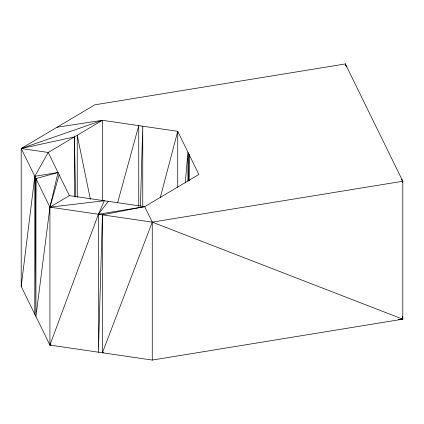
<?xml version="1.0" encoding="UTF-8"?>
<svg xmlns="http://www.w3.org/2000/svg" width="424" height="424" viewBox="0 0 424 424"><rect width="100%" height="100%" fill="white"/><g stroke="black" fill="none" stroke-linecap="round" stroke-linejoin="round"><path stroke-width="0.64" d="M35.929 178.594L35.929 316.521L49.921 207.166L58.03 172.51L35.929 178.594L34.805 314.232L34.805 176.299L48.214 152.46L102.401 120.305L177.73 131.323L198.867 174.497L144.679 206.652L102.407 214.841L98.405 352.185L98.405 214.258L104.331 200.748L49.921 207.166L21.2 148.511L94.822 104.823L345.364 63.934L402.8 181.244L402.8 319.177L152.258 360.066L49.921 345.094L21.2 286.444L21.2 148.511L102.401 120.305L102.401 200.822M188.834 180.916L189.051 154.447L189.051 180.847M140.423 206.106L142.75 126.209L142.75 206.721M185.235 183.078L187.933 152.158L187.933 181.196M21.2 286.444L34.805 176.299L58.03 172.51M402.615 182.548L402.8 181.244L401.793 179.548M160.24 197.732L177.73 131.323L177.73 187.419M117.607 202.767L138.749 125.621L138.749 206.138M59.153 174.805L49.921 207.166L49.921 345.094L51.23 344.94M49.921 345.094L98.405 214.258L108.332 201.336M103.705 352.519L102.407 352.773L152.258 222.134L144.679 206.652L69.35 195.634L49.921 207.166L152.258 222.134L402.8 319.177L402.562 316.537M75.631 197.123L74.359 136.947L21.2 148.511L48.214 152.46L69.35 195.634M98.405 214.258L144.679 206.652M57.065 127.232L102.401 120.305M398.189 319.627L399.509 319.5M400.823 319.367L402.8 319.177L400.812 319.108M401.592 179.712L402.8 181.244L152.258 222.134L152.258 360.066M346.472 67.05L345.364 63.934L345.364 65.254M345.65 65.216L345.364 63.934L345.481 65.254M90.349 199.328L77.242 135.24L77.242 197.271M102.407 214.841L102.407 352.773M74.359 136.947L74.359 196.344M402.8 319.177L400.812 319.267L402.8 319.177"/></g></svg>
